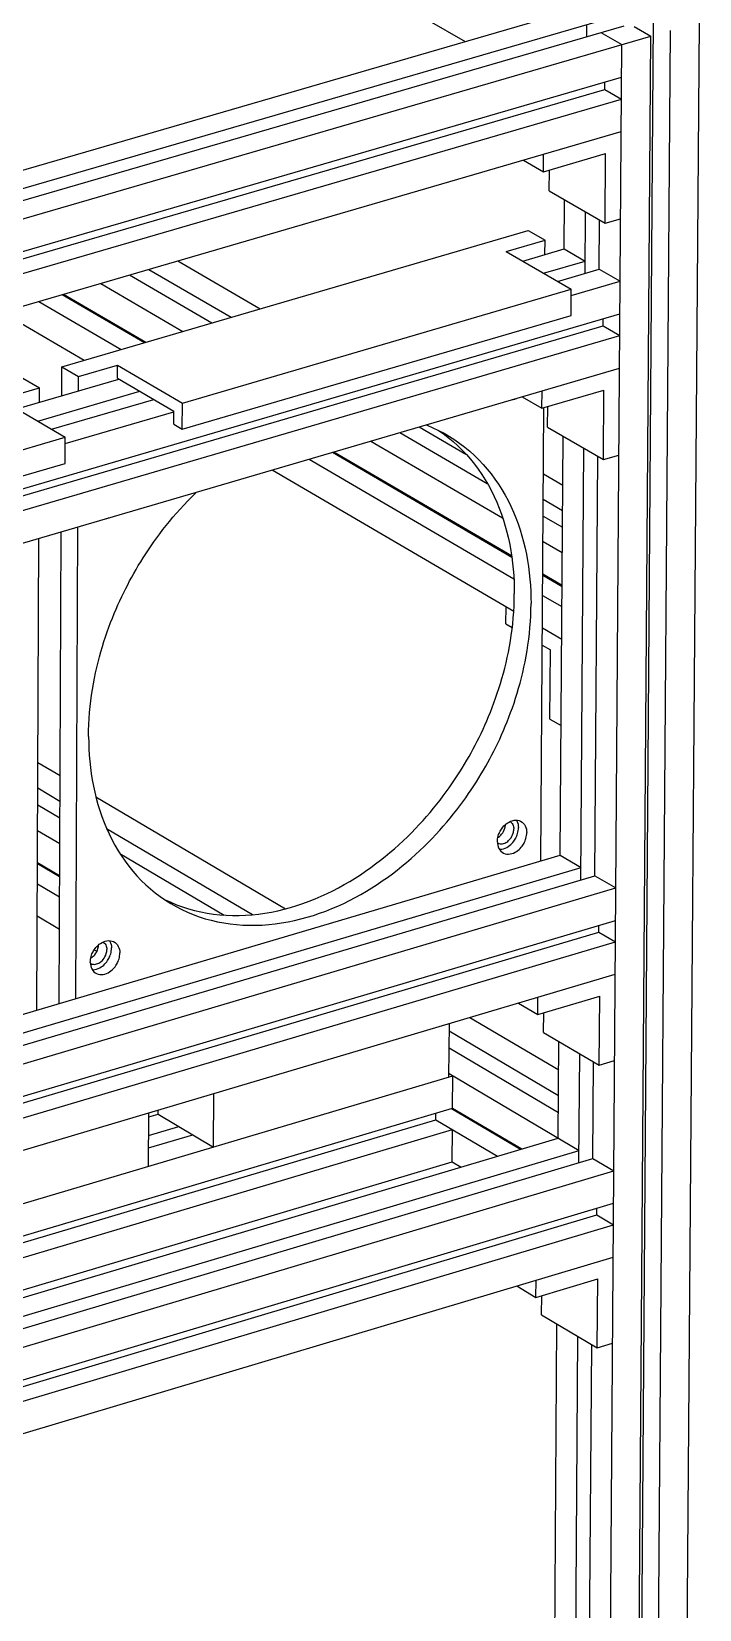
# Model space of a CAD drawing. Header units: millimetres. Extents: x -320 to 323, y -425 to 415.
# Drawn here: x 181.7 to 322.8, y -87.6 to 246.1 of the extents above; entities that cross this region are included whole.
import ezdxf

# ---------------------------------------------------------------- set-up
doc = ezdxf.new("R2010")
doc.units = ezdxf.units.MM
doc.layers.add('VISIBLE', color=7, linetype='Continuous')

msp = doc.modelspace()

# ---------------------------------------------------------------- linework, layer by layer
at = {"layer": 'VISIBLE'}
for p, q in [((27.6, 385.92), (273.32, 244.01)), ((-34.66, 154.48), (300.75, 251.98)), ((-29.02, 152.24), (303.95, 249.07)), ((-26.1, 150.5), (306.91, 247.37)), ((299.01, 245.08), (299.03, 247.64)), ((309.02, -316.01), (313.12, 248.41)), ((309.02, 247.22), (312.57, 245.17)), ((318.59, -316.28), (322.81, 248.16)), ((-22.97, 147.52), (312.57, 245.17)), ((301.99, 245.94), (301.99, 245.94)), ((301.99, 245.94), (306.42, 243.38)), ((308.48, -319.41), (312.57, 245.17)), ((312.52, -318.16), (316.67, 246.37)), ((302.41, -321.28), (306.42, 243.38)), ((-16.69, 142.39), (306.37, 236.48)), ((-16.69, 140.85), (302.79, 233.92)), ((302.79, 233.92), (302.8, 235.44)), ((302.79, 233.92), (306.34, 231.87)), ((306.37, 236.48), (306.37, 236.48)), ((-16.68, 137.74), (306.34, 231.87)), ((-16.68, 130.78), (306.29, 224.97)), ((306.29, 224.97), (306.29, 224.97)), ((289.86, 216.5), (302.98, 220.33)), ((302.88, 205.6), (302.98, 220.33)), ((302.98, 220.33), (302.98, 220.33)), ((285.64, 218.94), (289.86, 216.5)), ((289.86, 216.5), (289.89, 220.18)), ((289.89, 220.18), (289.89, 220.18)), ((291.08, 212.44), (291.11, 216.86)), ((291.08, 212.44), (302.88, 205.6)), ((291.08, 212.44), (291.08, 212.44)), ((294.26, 200.16), (294.33, 210.55)), ((298.67, 195.02), (298.76, 207.99)), ((188.07, 175.25), (286.65, 204.05)), ((286.65, 204.05), (286.65, 204.05)), ((286.65, 204.05), (290.19, 202)), ((301.64, 195.89), (301.71, 206.28)), ((302.88, 205.6), (306.16, 206.56)), ((306.16, 206.56), (306.16, 206.56)), ((281.99, 199.6), (290.19, 202)), ((290.17, 198.97), (290.19, 202)), ((212.57, 197.64), (229.97, 187.49)), ((281.99, 199.6), (281.99, 199.6)), ((281.99, 199.6), (295.74, 191.63)), ((285.46, 197.59), (294.26, 200.16)), ((289.89, 195.03), (298.69, 197.6)), ((294.26, 200.16), (298.69, 197.6)), ((202.39, 194.67), (219.79, 184.52)), ((206.46, 195.85), (223.86, 185.71)), ((292.84, 193.31), (301.64, 195.89)), ((301.64, 195.89), (306.06, 193.32)), ((188.13, 190.51), (205.52, 180.35)), ((188.45, 190.6), (205.84, 180.44)), ((196.28, 192.88), (213.67, 182.73)), ((213.55, 167.58), (295.74, 191.63)), ((295.71, 186.11), (295.74, 191.63)), ((295.73, 190.3), (306.06, 193.32)), ((183.24, 189.08), (200.63, 178.92)), ((-16.67, 91.93), (306.02, 186.43)), ((-16.67, 90.42), (302.44, 183.89)), ((175.43, 186.81), (192.82, 176.64)), ((213.52, 162.05), (295.71, 186.11)), ((295.71, 186.11), (295.71, 186.11)), ((302.44, 183.89), (302.45, 185.39)), ((302.44, 183.89), (305.98, 181.83)), ((306.02, 186.43), (306.02, 186.43)), ((-16.66, 87.3), (305.98, 181.83)), ((-16.66, 80.36), (305.93, 174.95)), ((188.04, 169.11), (188.07, 175.25)), ((188.07, 175.25), (191.59, 173.19)), ((191.59, 173.19), (199.83, 175.6)), ((199.82, 172.83), (199.83, 175.6)), ((199.83, 175.6), (213.55, 167.58)), ((305.93, 174.95), (305.93, 174.95)), ((175.1, 168.37), (183.35, 170.78)), ((178.56, 166.34), (200.14, 172.65)), ((179.83, 172.84), (183.35, 170.78)), ((183.34, 167.74), (183.35, 170.78)), ((191.58, 170.15), (191.59, 173.19)), ((199.82, 172.83), (211.77, 165.85)), ((199.82, 172.83), (199.82, 172.83)), ((289.53, 166.47), (302.63, 170.31)), ((302.53, 155.62), (302.63, 170.31)), ((302.63, 170.31), (302.63, 170.31)), ((175.1, 168.37), (188.8, 160.34)), ((182.97, 163.76), (204.55, 170.07)), ((185.91, 162.04), (207.49, 168.35)), ((213.52, 162.05), (213.55, 167.58)), ((283.4, 168.34), (283.45, 168.34)), ((283.45, 168.34), (283.81, 168.42)), ((283.81, 168.42), (284.16, 168.54)), ((284.16, 168.54), (284.26, 168.59)), ((285.34, 168.91), (289.53, 166.47)), ((289.53, 166.47), (289.55, 170.14)), ((289.55, 170.14), (289.55, 170.14)), ((188.8, 159.01), (211.77, 165.73)), ((211.75, 163.08), (211.77, 165.85)), ((211.77, 165.85), (211.77, 165.85)), ((289.3, 70.72), (289.95, 166.59)), ((290.74, 162.49), (290.77, 166.83)), ((106.04, 136.13), (188.8, 160.34)), ((188.78, 154.81), (188.8, 160.34)), ((211.75, 163.08), (213.52, 162.05)), ((211.75, 163.08), (211.75, 163.08)), ((259.53, 161.34), (277.97, 150.58)), ((263.61, 162.53), (273.47, 156.78)), ((265.03, 162.95), (265.26, 162.87)), ((265.26, 162.87), (266.48, 162.35)), ((266.48, 162.35), (267.68, 161.78)), ((267.68, 161.78), (268.86, 161.17)), ((267.7, 161.78), (268.67, 161.1)), ((268.67, 161.1), (269.72, 160.29)), ((268.86, 161.17), (270, 160.51)), ((269.72, 160.29), (270.74, 159.45)), ((270, 160.51), (271.12, 159.79)), ((270, 160.51), (270, 160.51)), ((290.74, 162.49), (302.53, 155.62)), ((290.74, 162.49), (290.74, 162.49)), ((293.39, 71.93), (293.99, 160.59)), ((245.24, 157.15), (283.16, 135)), ((245.56, 157.24), (283.11, 135.31)), ((253.4, 159.54), (281.21, 143.31)), ((270.74, 159.45), (271.72, 158.56)), ((271.12, 159.79), (272.2, 159.04)), ((271.72, 158.56), (272.67, 157.63)), ((272.2, 159.04), (273.26, 158.24)), ((272.67, 157.63), (273.58, 156.67)), ((273.26, 158.24), (274.27, 157.39)), ((274.27, 157.39), (275.26, 156.5)), ((297.78, 66.73), (298.41, 158.02)), ((106.03, 130.58), (188.78, 154.81)), ((188.78, 154.81), (188.78, 154.81)), ((240.34, 155.71), (283.6, 130.43)), ((273.58, 156.67), (274.45, 155.67)), ((274.45, 155.67), (275.28, 154.63)), ((275.26, 156.5), (276.2, 155.58)), ((275.28, 154.63), (276.07, 153.56)), ((276.07, 153.56), (276.82, 152.46)), ((276.2, 155.58), (277.11, 154.61)), ((277.11, 154.61), (277.98, 153.61)), ((277.98, 153.61), (278.81, 152.57)), ((300.74, 67.61), (301.36, 156.3)), ((302.53, 155.62), (305.8, 156.58)), ((305.8, 156.58), (305.8, 156.58)), ((232.52, 153.42), (283.57, 123.56)), ((276.82, 152.46), (277.53, 151.33)), ((277.53, 151.33), (278.21, 150.18)), ((277.53, 151.33), (278.21, 150.18)), ((278.21, 150.18), (278.84, 149)), ((278.81, 152.57), (279.6, 151.5)), ((279.6, 151.5), (280.36, 150.4)), ((280.36, 150.4), (281.07, 149.27)), ((289.85, 152.6), (293.92, 150.23)), ((213.85, 146.01), (214.67, 146.88)), ((214.67, 146.88), (215.51, 147.74)), ((215.51, 147.74), (216.37, 148.59)), ((216.37, 148.59), (216.51, 148.73)), ((278.84, 149), (279.42, 147.8)), ((279.42, 147.8), (279.97, 146.58)), ((279.42, 147.8), (279.97, 146.58)), ((281.07, 149.27), (281.74, 148.12)), ((281.74, 148.12), (282.37, 146.94)), ((282.37, 146.94), (282.96, 145.74)), ((289.82, 147.25), (293.88, 144.88)), ((211.54, 143.41), (212.29, 144.28)), ((212.29, 144.28), (213.06, 145.15)), ((213.06, 145.15), (213.85, 146.01)), ((279.97, 146.58), (280.48, 145.34)), ((280.48, 145.34), (280.95, 144.09)), ((280.95, 144.09), (281.38, 142.82)), ((282.96, 145.74), (283.51, 144.52)), ((283.51, 144.52), (284.01, 143.28)), ((289.79, 143.68), (293.86, 141.31)), ((187.48, 40.54), (187.92, 140.34)), ((191.01, 41.59), (191.45, 141.38)), ((197.19, 143.06), (197.24, 143.06)), ((197.24, 143.06), (197.61, 143.14)), ((197.61, 143.14), (197.95, 143.27)), ((197.95, 143.27), (198.06, 143.32)), ((208.78, 139.94), (209.43, 140.81)), ((209.43, 140.81), (210.11, 141.67)), ((210.11, 141.67), (210.82, 142.54)), ((210.82, 142.54), (211.54, 143.41)), ((281.38, 142.82), (281.77, 141.54)), ((281.38, 142.82), (281.77, 141.54)), ((281.77, 141.54), (282.12, 140.25)), ((282.12, 140.25), (282.43, 138.95)), ((284.01, 143.28), (284.48, 142.03)), ((284.48, 142.03), (284.91, 140.76)), ((284.91, 140.76), (285.3, 139.48)), ((182.79, 39.15), (183.21, 138.96)), ((206.35, 136.52), (206.92, 137.37)), ((206.92, 137.37), (207.52, 138.23)), ((207.52, 138.23), (208.14, 139.08)), ((208.14, 139.08), (208.78, 139.94)), ((282.43, 138.95), (282.71, 137.65)), ((282.71, 137.65), (282.95, 136.34)), ((285.3, 139.48), (285.65, 138.19)), ((285.65, 138.19), (285.96, 136.89)), ((285.96, 136.89), (286.24, 135.59)), ((289.76, 138.32), (293.82, 135.95)), ((204.23, 133.18), (204.73, 134.01)), ((204.73, 134.01), (205.25, 134.84)), ((205.25, 134.84), (205.79, 135.68)), ((205.79, 135.68), (206.35, 136.52)), ((282.95, 136.34), (283.15, 135.04)), ((283.15, 135.04), (283.32, 133.73)), ((283.32, 133.73), (283.46, 132.42)), ((286.24, 135.59), (286.48, 134.28)), ((286.48, 134.28), (286.69, 132.97)), ((293.82, 135.95), (293.82, 135.95)), ((202.4, 129.95), (202.83, 130.75)), ((202.83, 130.75), (203.28, 131.55)), ((203.28, 131.55), (203.75, 132.37)), ((203.75, 132.37), (204.23, 133.18)), ((283.46, 132.42), (283.56, 131.11)), ((283.56, 131.11), (283.64, 129.81)), ((286.69, 132.97), (286.86, 131.66)), ((286.86, 131.66), (286.99, 130.35)), ((286.99, 130.35), (287.1, 129.05)), ((289.71, 131.46), (293.78, 129.08)), ((289.71, 131.17), (293.77, 128.8)), ((200.73, 126.64), (201.14, 127.5)), ((201.14, 127.5), (201.56, 128.33)), ((201.56, 128.33), (201.98, 129.15)), ((201.98, 129.15), (202.4, 129.95)), ((283.64, 129.81), (283.68, 128.51)), ((283.67, 125.94), (283.69, 127.22)), ((283.68, 128.51), (283.69, 127.22)), ((287.1, 129.05), (287.17, 127.74)), ((287.17, 127.74), (287.21, 126.45)), ((289.68, 126.88), (293.74, 124.51)), ((293.78, 129.08), (293.78, 129.08)), ((199.13, 123.05), (199.52, 123.97)), ((199.52, 123.97), (199.92, 124.88)), ((199.92, 124.88), (200.32, 125.77)), ((200.32, 125.77), (200.73, 126.64)), ((281.91, 120.86), (281.94, 124.52)), ((281.94, 124.52), (281.94, 124.52)), ((283.56, 123.4), (283.63, 124.67)), ((283.63, 124.67), (283.67, 125.94)), ((287.16, 122.6), (287.2, 123.87)), ((287.2, 123.87), (287.22, 125.16)), ((287.21, 126.45), (287.22, 125.16)), ((293.74, 124.51), (293.74, 124.51)), ((197.65, 119.16), (198, 120.16)), ((198, 120.16), (198.37, 121.14)), ((198.37, 121.14), (198.75, 122.1)), ((198.75, 122.1), (199.13, 123.05)), ((281.91, 120.86), (283.25, 120.08)), ((281.91, 120.86), (281.91, 120.86)), ((283.21, 119.68), (283.35, 120.91)), ((283.35, 120.91), (283.47, 122.15)), ((283.47, 122.15), (283.56, 123.4)), ((287, 120.09), (287.09, 121.34)), ((287.09, 121.34), (287.16, 122.6)), ((196.63, 116.06), (196.96, 117.11)), ((196.96, 117.11), (197.3, 118.14)), ((197.3, 118.14), (197.65, 119.16)), ((282.66, 116.09), (282.86, 117.27)), ((282.86, 117.27), (283.04, 118.47)), ((283.04, 118.47), (283.21, 119.68)), ((286.57, 116.4), (286.74, 117.62)), ((286.74, 117.62), (286.88, 118.85)), ((286.88, 118.85), (287, 120.09)), ((289.64, 120.02), (293.7, 117.64)), ((293.7, 117.64), (293.7, 117.64)), ((195.73, 112.79), (196.02, 113.9)), ((196.02, 113.9), (196.32, 114.99)), ((196.32, 114.99), (196.63, 116.06)), ((281.94, 112.63), (282.19, 113.77)), ((282.19, 113.77), (282.43, 114.92)), ((282.43, 114.92), (282.66, 116.09)), ((285.96, 112.85), (286.18, 114.02)), ((286.18, 114.02), (286.39, 115.21)), ((286.39, 115.21), (286.57, 116.4)), ((289.61, 116.36), (291.32, 115.36)), ((291.22, 100.72), (291.32, 115.36)), ((291.32, 115.36), (291.32, 115.36)), ((194.96, 109.37), (195.2, 110.53)), ((195.2, 110.53), (195.46, 111.67)), ((195.46, 111.67), (195.73, 112.79)), ((281.07, 109.32), (281.38, 110.41)), ((281.38, 110.41), (281.66, 111.51)), ((281.66, 111.51), (281.94, 112.63)), ((285.19, 109.44), (285.46, 110.56)), ((285.46, 110.56), (285.72, 111.7)), ((285.72, 111.7), (285.96, 112.85)), ((194.35, 105.8), (194.54, 107.01)), ((194.54, 107.01), (194.74, 108.2)), ((194.74, 108.2), (194.96, 109.37)), ((280.1, 106.18), (280.43, 107.21)), ((280.43, 107.21), (280.76, 108.26)), ((280.76, 108.26), (281.07, 109.32)), ((284.29, 106.19), (284.6, 107.26)), ((284.6, 107.26), (284.9, 108.34)), ((284.9, 108.34), (285.19, 109.44)), ((194.05, 103.36), (194.19, 104.59)), ((194.19, 104.59), (194.35, 105.8)), ((279.02, 103.19), (279.39, 104.17)), ((279.39, 104.17), (279.75, 105.16)), ((279.75, 105.16), (280.1, 106.18)), ((283.28, 103.1), (283.63, 104.11)), ((283.63, 104.11), (283.96, 105.14)), ((283.96, 105.14), (284.29, 106.19)), ((193.78, 99.59), (193.84, 100.86)), ((193.84, 100.86), (193.94, 102.11)), ((193.94, 102.11), (194.05, 103.36)), ((277.48, 99.47), (277.88, 100.37)), ((277.88, 100.37), (278.27, 101.29)), ((278.27, 101.29), (278.65, 102.23)), ((278.65, 102.23), (279.02, 103.19)), ((281.79, 99.23), (282.18, 100.17)), ((282.18, 100.17), (282.55, 101.12)), ((282.55, 101.12), (282.92, 102.1)), ((282.92, 102.1), (283.28, 103.1)), ((291.22, 100.72), (293.57, 99.35)), ((291.22, 100.72), (291.22, 100.72)), ((193.72, 97.03), (193.73, 98.31)), ((193.72, 97.03), (193.74, 95.73)), ((193.73, 98.31), (193.78, 99.59)), ((275.85, 96.03), (276.26, 96.86)), ((276.26, 96.86), (276.67, 97.71)), ((276.67, 97.71), (277.08, 98.58)), ((277.08, 98.58), (277.48, 99.47)), ((280.61, 96.51), (281.01, 97.4)), ((281.01, 97.4), (281.41, 98.3)), ((281.41, 98.3), (281.79, 99.23)), ((293.57, 99.35), (293.57, 99.35)), ((193.74, 95.73), (193.78, 94.44)), ((193.78, 94.44), (193.86, 93.13)), ((274.13, 92.82), (274.58, 93.62)), ((274.58, 93.62), (275.01, 94.42)), ((275.01, 94.42), (275.43, 95.22)), ((275.43, 95.22), (275.85, 96.03)), ((278.96, 93.15), (279.37, 93.96)), ((279.37, 93.96), (279.79, 94.79)), ((279.79, 94.79), (280.2, 95.64)), ((280.2, 95.64), (280.61, 96.51)), ((183.01, 91.54), (187.69, 88.78)), ((193.86, 93.13), (193.96, 91.82)), ((193.96, 91.82), (194.1, 90.51)), ((194.1, 90.51), (194.28, 89.2)), ((272.17, 89.55), (272.68, 90.38)), ((272.68, 90.38), (273.18, 91.2)), ((273.18, 91.2), (273.66, 92.01)), ((273.66, 92.01), (274.13, 92.82)), ((277.19, 89.94), (277.66, 90.75)), ((277.66, 90.75), (278.1, 91.55)), ((278.1, 91.55), (278.53, 92.35)), ((278.53, 92.35), (278.96, 93.15)), ((194.28, 89.2), (194.49, 87.89)), ((194.49, 87.89), (194.73, 86.58)), ((269.91, 86.18), (270.5, 87.03)), ((270.5, 87.03), (271.08, 87.87)), ((271.08, 87.87), (271.63, 88.71)), ((271.63, 88.71), (272.17, 89.55)), ((275.16, 86.64), (275.69, 87.48)), ((275.69, 87.48), (276.21, 88.3)), ((276.21, 88.3), (276.71, 89.13)), ((276.71, 89.13), (277.19, 89.94)), ((182.99, 86.17), (187.67, 83.4)), ((194.73, 86.58), (195.01, 85.28)), ((195.01, 85.28), (195.33, 83.98)), ((195.01, 85.28), (195.33, 83.98)), ((195.25, 84.32), (235.36, 60.62)), ((195.33, 83.98), (195.68, 82.69)), ((267.33, 82.74), (268, 83.6)), ((268, 83.6), (268.66, 84.47)), ((268.66, 84.47), (269.29, 85.32)), ((269.29, 85.32), (269.91, 86.18)), ((272.82, 83.25), (273.43, 84.1)), ((273.43, 84.1), (274.03, 84.96)), ((274.03, 84.96), (274.6, 85.8)), ((274.6, 85.8), (275.16, 86.64)), ((182.97, 82.58), (187.65, 79.82)), ((195.68, 82.69), (196.08, 81.41)), ((196.08, 81.41), (196.51, 80.14)), ((196.51, 80.14), (196.99, 78.89)), ((264.4, 79.28), (265.16, 80.15)), ((265.16, 80.15), (265.91, 81.01)), ((265.91, 81.01), (266.63, 81.88)), ((266.63, 81.88), (267.33, 82.74)), ((270.15, 79.8), (270.85, 80.67)), ((270.85, 80.67), (271.53, 81.53)), ((271.53, 81.53), (272.19, 82.39)), ((272.19, 82.39), (272.82, 83.25)), ((182.95, 77.2), (187.63, 74.43)), ((196.99, 78.89), (197.5, 77.65)), ((197.5, 77.65), (198.05, 76.43)), ((197.53, 77.57), (228.34, 59.37)), ((261.96, 76.7), (262.79, 77.56)), ((262.79, 77.56), (263.61, 78.42)), ((263.61, 78.42), (264.4, 79.28)), ((267.13, 76.34), (267.92, 77.21)), ((267.92, 77.21), (268.69, 78.07)), ((268.69, 78.07), (269.43, 78.94)), ((269.43, 78.94), (270.15, 79.8)), ((280.48, 76.55), (280.59, 76.78)), ((280.59, 76.78), (280.7, 77)), ((280.7, 77), (280.82, 77.22)), ((280.82, 77.22), (280.96, 77.44)), ((280.96, 77.44), (281.12, 77.67)), ((281.12, 77.67), (281.3, 77.9)), ((281.25, 76.68), (281.42, 76.98)), ((281.3, 77.9), (281.51, 78.13)), ((281.42, 76.98), (281.57, 77.29)), ((281.51, 78.13), (281.74, 78.35)), ((281.57, 77.29), (281.7, 77.66)), ((281.7, 77.66), (281.75, 77.86)), ((281.74, 78.35), (282, 78.57)), ((281.75, 77.86), (281.79, 78.08)), ((281.79, 78.08), (281.81, 78.3)), ((281.81, 78.3), (281.82, 78.42)), ((282, 78.57), (282.29, 78.78)), ((282.29, 78.78), (282.59, 78.96)), ((282.59, 78.96), (282.92, 79.12)), ((282.78, 79.05), (282.9, 78.98)), ((282.9, 78.98), (283.08, 78.82)), ((282.92, 79.12), (283.27, 79.24)), ((283.08, 78.82), (283.24, 78.63)), ((283.24, 78.63), (283.36, 78.43)), ((283.27, 79.24), (283.63, 79.32)), ((283.36, 78.43), (283.46, 78.2)), ((283.46, 78.2), (283.53, 77.97)), ((283.46, 76.62), (283.52, 76.82)), ((283.52, 76.82), (283.55, 77.04)), ((283.53, 77.97), (283.57, 77.73)), ((283.55, 77.04), (283.58, 77.26)), ((283.57, 77.73), (283.58, 77.5)), ((283.58, 77.26), (283.58, 77.5)), ((283.63, 79.32), (283.99, 79.35)), ((283.99, 79.35), (284.35, 79.33)), ((284.14, 79.34), (284.24, 79.18)), ((284.24, 79.18), (284.38, 78.85)), ((284.35, 79.33), (284.7, 79.26)), ((284.35, 79.33), (284.7, 79.26)), ((284.38, 78.85), (284.48, 78.51)), ((284.39, 76.54), (284.46, 76.84)), ((284.46, 76.84), (284.52, 77.15)), ((284.48, 78.51), (284.54, 78.17)), ((284.52, 77.15), (284.56, 77.48)), ((284.54, 78.17), (284.56, 77.82)), ((284.56, 77.48), (284.56, 77.82)), ((284.7, 79.26), (285.03, 79.13)), ((284.7, 79.26), (285.03, 79.13)), ((285.03, 79.13), (285.33, 78.95)), ((285.03, 79.13), (285.03, 79.13)), ((285.33, 78.95), (285.59, 78.72)), ((285.59, 78.72), (285.82, 78.45)), ((285.82, 78.45), (286, 78.14)), ((286, 78.14), (286.15, 77.82)), ((286.15, 77.82), (286.24, 77.48)), ((286.24, 77.48), (286.3, 77.13)), ((286.3, 77.13), (286.33, 76.78)), ((286.32, 76.44), (286.33, 76.78)), ((198.05, 76.43), (198.65, 75.23)), ((198.65, 75.23), (199.28, 74.05)), ((199.28, 74.05), (199.96, 72.9)), ((199.28, 74.05), (199.96, 72.9)), ((258.37, 73.32), (259.3, 74.16)), ((259.3, 74.16), (260.21, 75)), ((260.21, 75), (261.09, 75.84)), ((261.09, 75.84), (261.96, 76.7)), ((263.73, 72.92), (264.62, 73.77)), ((264.62, 73.77), (265.48, 74.62)), ((265.48, 74.62), (266.32, 75.48)), ((266.32, 75.48), (267.13, 76.34)), ((280.12, 74.73), (280.13, 75.07)), ((280.12, 74.73), (280.14, 74.39)), ((280.13, 75.07), (280.16, 75.4)), ((280.13, 74.55), (280.22, 74.49)), ((280.14, 74.39), (280.2, 74.04)), ((280.16, 75.4), (280.22, 75.72)), ((280.2, 74.04), (280.3, 73.7)), ((280.21, 75.69), (280.34, 75.77)), ((280.22, 75.72), (280.29, 76.01)), ((280.22, 74.49), (280.22, 74.49)), ((280.22, 74.49), (280.45, 74.4)), ((280.29, 76.01), (280.38, 76.29)), ((280.3, 73.7), (280.44, 73.37)), ((280.34, 75.77), (280.53, 75.91)), ((280.38, 76.29), (280.48, 76.55)), ((280.45, 74.4), (280.69, 74.35)), ((280.53, 75.91), (280.71, 76.06)), ((280.69, 74.35), (280.93, 74.34)), ((280.71, 76.06), (280.87, 76.21)), ((280.87, 76.21), (281.01, 76.37)), ((280.93, 74.34), (281.18, 74.36)), ((281.01, 76.37), (281.25, 76.68)), ((281.18, 74.36), (281.43, 74.42)), ((281.41, 73.32), (281.76, 73.44)), ((281.43, 74.42), (281.67, 74.5)), ((281.67, 74.5), (281.89, 74.6)), ((281.76, 73.44), (282.09, 73.59)), ((281.89, 74.6), (282.1, 74.73)), ((282.09, 73.59), (282.4, 73.78)), ((282.1, 74.73), (282.3, 74.87)), ((282.3, 74.87), (282.47, 75.02)), ((282.4, 73.78), (282.68, 73.98)), ((282.47, 75.02), (282.63, 75.17)), ((282.63, 75.17), (282.77, 75.33)), ((282.68, 73.98), (282.94, 74.2)), ((282.77, 75.33), (283.01, 75.64)), ((282.94, 74.2), (283.17, 74.43)), ((283.01, 75.64), (283.19, 75.94)), ((283.17, 74.43), (283.38, 74.66)), ((283.19, 75.94), (283.34, 76.26)), ((283.34, 76.26), (283.46, 76.62)), ((283.38, 74.66), (283.56, 74.89)), ((283.56, 74.89), (283.72, 75.11)), ((283.72, 75.11), (283.86, 75.33)), ((283.86, 75.33), (283.99, 75.55)), ((283.99, 75.55), (284.1, 75.77)), ((284.1, 75.77), (284.2, 76.01)), ((284.2, 76.01), (284.3, 76.27)), ((284.3, 76.27), (284.39, 76.54)), ((284.94, 73.39), (285.14, 73.62)), ((285.14, 73.62), (285.33, 73.85)), ((285.33, 73.85), (285.49, 74.08)), ((285.49, 74.08), (285.63, 74.3)), ((285.63, 74.3), (285.75, 74.51)), ((285.75, 74.51), (285.86, 74.73)), ((285.86, 74.73), (285.97, 74.97)), ((285.97, 74.97), (286.06, 75.23)), ((286.06, 75.23), (286.15, 75.51)), ((286.15, 75.51), (286.23, 75.8)), ((286.23, 75.8), (286.28, 76.11)), ((286.28, 76.11), (286.32, 76.44)), ((-16.62, -19.95), (293.39, 71.93)), ((182.92, 70.4), (187.6, 67.64)), ((182.92, 70.19), (187.6, 67.42)), ((199.96, 72.9), (200.68, 71.78)), ((200.33, 72.32), (222.39, 59.28)), ((200.68, 71.78), (201.43, 70.68)), ((201.43, 70.68), (202.23, 69.61)), ((253.34, 69.32), (254.39, 70.1)), ((254.39, 70.1), (255.42, 70.88)), ((255.42, 70.88), (256.43, 71.69)), ((256.43, 71.69), (257.41, 72.5)), ((257.41, 72.5), (258.37, 73.32)), ((259.95, 69.61), (260.94, 70.42)), ((260.94, 70.42), (261.89, 71.25)), ((261.89, 71.25), (262.83, 72.08)), ((262.83, 72.08), (263.73, 72.92)), ((280.44, 73.37), (280.63, 73.07)), ((280.54, 73.21), (280.69, 73.2)), ((280.63, 73.07), (280.85, 72.8)), ((280.69, 73.2), (281.06, 73.24)), ((280.85, 72.8), (281.12, 72.57)), ((281.06, 73.24), (281.41, 73.32)), ((281.12, 72.57), (281.42, 72.39)), ((281.12, 72.57), (281.42, 72.39)), ((281.42, 72.39), (281.42, 72.39)), ((281.42, 72.39), (281.75, 72.26)), ((281.75, 72.26), (282.1, 72.19)), ((282.1, 72.19), (282.46, 72.17)), ((282.46, 72.17), (282.82, 72.2)), ((282.82, 72.2), (283.18, 72.28)), ((283.18, 72.28), (283.52, 72.4)), ((283.52, 72.4), (283.85, 72.56)), ((283.85, 72.56), (284.16, 72.74)), ((284.16, 72.74), (284.44, 72.94)), ((284.44, 72.94), (284.7, 73.16)), ((284.7, 73.16), (284.94, 73.39)), ((293.39, 71.93), (297.8, 69.34)), ((-16.62, -23.89), (297.8, 69.34)), ((-16.62, -26.52), (300.74, 67.61)), ((202.23, 69.61), (203.07, 68.58)), ((203.07, 68.58), (203.94, 67.58)), ((203.94, 67.58), (204.85, 66.62)), ((248.9, 66.4), (250.04, 67.1)), ((250.04, 67.1), (251.16, 67.82)), ((251.16, 67.82), (252.26, 68.56)), ((252.26, 68.56), (253.34, 69.32)), ((255.79, 66.49), (256.86, 67.25)), ((256.86, 67.25), (257.92, 68.02)), ((257.92, 68.02), (258.95, 68.81)), ((258.95, 68.81), (259.95, 69.61)), ((300.74, 67.61), (305.15, 65.02)), ((-16.62, -30.46), (305.15, 65.02)), ((182.9, 65.88), (187.58, 63.11)), ((204.85, 66.62), (205.81, 65.7)), ((205.81, 65.7), (206.79, 64.82)), ((206.79, 64.82), (207.81, 63.98)), ((207.81, 63.98), (208.87, 63.18)), ((242.86, 63.27), (244.11, 63.84)), ((244.11, 63.84), (245.33, 64.44)), ((245.33, 64.44), (246.54, 65.07)), ((246.54, 65.07), (247.73, 65.72)), ((247.73, 65.72), (248.9, 66.4)), ((250.06, 62.99), (251.25, 63.65)), ((251.25, 63.65), (252.42, 64.32)), ((252.42, 64.32), (253.56, 65.02)), ((253.56, 65.02), (254.69, 65.75)), ((254.69, 65.75), (255.79, 66.49)), ((208.87, 63.18), (209.96, 62.43)), ((209.54, 62.72), (209.89, 62.54)), ((209.89, 62.54), (211.09, 61.98)), ((209.96, 62.43), (211.08, 61.72)), ((211.08, 61.72), (211.08, 61.72)), ((211.08, 61.72), (212.23, 61.07)), ((211.09, 61.98), (212.32, 61.47)), ((212.23, 61.07), (213.41, 60.46)), ((212.32, 61.47), (213.57, 61.01)), ((213.41, 60.46), (214.61, 59.9)), ((213.57, 61.01), (214.84, 60.6)), ((214.84, 60.6), (216.13, 60.25)), ((216.13, 60.25), (217.44, 59.94)), ((232.35, 59.93), (233.71, 60.21)), ((232.35, 59.93), (233.71, 60.21)), ((233.71, 60.21), (235.05, 60.54)), ((235.05, 60.54), (236.39, 60.9)), ((236.39, 60.9), (237.71, 61.3)), ((237.71, 61.3), (239.02, 61.74)), ((239.02, 61.74), (240.32, 62.22)), ((240.32, 62.22), (241.6, 62.73)), ((241.6, 62.73), (242.86, 63.27)), ((241.6, 62.73), (242.86, 63.27)), ((242.54, 59.66), (243.84, 60.14)), ((242.54, 59.66), (243.84, 60.14)), ((243.84, 60.14), (245.12, 60.65)), ((245.12, 60.65), (246.38, 61.19)), ((246.38, 61.19), (247.63, 61.76)), ((247.63, 61.76), (248.86, 62.36)), ((248.86, 62.36), (250.06, 62.99)), ((-16.62, -37.37), (305.1, 58.16)), ((182.87, 59.09), (187.55, 56.32)), ((214.61, 59.9), (215.84, 59.39)), ((215.84, 59.39), (217.09, 58.93)), ((217.09, 58.93), (218.36, 58.52)), ((217.44, 59.94), (218.76, 59.69)), ((217.44, 59.94), (218.76, 59.69)), ((218.36, 58.52), (219.65, 58.17)), ((218.76, 59.69), (220.1, 59.49)), ((219.65, 58.17), (220.96, 57.86)), ((220.1, 59.49), (221.44, 59.35)), ((220.96, 57.86), (222.28, 57.61)), ((221.44, 59.35), (222.8, 59.25)), ((222.28, 57.61), (223.62, 57.41)), ((222.8, 59.25), (224.16, 59.2)), ((223.62, 57.41), (224.96, 57.26)), ((224.16, 59.2), (225.52, 59.2)), ((224.96, 57.26), (226.32, 57.17)), ((225.52, 59.2), (226.89, 59.26)), ((226.32, 57.17), (227.68, 57.12)), ((226.89, 59.26), (228.26, 59.36)), ((226.89, 59.26), (228.26, 59.36)), ((227.68, 57.12), (229.04, 57.12)), ((228.26, 59.36), (229.63, 59.5)), ((229.04, 57.12), (230.41, 57.18)), ((229.63, 59.5), (230.99, 59.7)), ((230.41, 57.18), (231.78, 57.28)), ((230.99, 59.7), (232.35, 59.93)), ((231.78, 57.28), (233.15, 57.42)), ((233.15, 57.42), (234.51, 57.62)), ((234.51, 57.62), (235.87, 57.85)), ((235.87, 57.85), (237.23, 58.14)), ((237.23, 58.14), (238.57, 58.46)), ((238.57, 58.46), (239.91, 58.82)), ((239.91, 58.82), (241.23, 59.22)), ((241.23, 59.22), (242.54, 59.66)), ((301.54, 55.67), (301.55, 57.11)), ((305.1, 58.16), (305.1, 58.16)), ((-16.62, -38.82), (301.54, 55.67)), ((-16.61, -41.97), (305.07, 53.6)), ((196.25, 53.3), (196.56, 53.49)), ((196.56, 53.49), (196.89, 53.65)), ((196.76, 53.58), (196.89, 53.51)), ((196.89, 53.65), (197.24, 53.77)), ((196.89, 53.51), (197.07, 53.35)), ((197.24, 53.77), (197.6, 53.85)), ((197.6, 53.85), (197.97, 53.88)), ((197.97, 53.88), (198.33, 53.86)), ((198.14, 53.87), (198.24, 53.72)), ((198.24, 53.72), (198.38, 53.39)), ((198.33, 53.86), (198.68, 53.79)), ((198.33, 53.86), (198.68, 53.79)), ((198.68, 53.79), (199.01, 53.66)), ((198.68, 53.79), (199.01, 53.66)), ((199.01, 53.66), (199.31, 53.48)), ((199.01, 53.66), (199.01, 53.66)), ((199.31, 53.48), (199.58, 53.25)), ((301.54, 55.67), (305.07, 53.6)), ((194.12, 49.92), (194.18, 50.23)), ((194.17, 50.2), (194.34, 50.3)), ((194.18, 50.23), (194.25, 50.53)), ((194.25, 50.53), (194.34, 50.81)), ((194.34, 50.81), (194.44, 51.07)), ((194.34, 50.3), (194.53, 50.44)), ((194.44, 51.07), (194.55, 51.31)), ((194.53, 50.44), (194.71, 50.59)), ((194.55, 51.31), (194.66, 51.53)), ((194.66, 51.53), (194.78, 51.74)), ((194.71, 50.59), (194.87, 50.74)), ((194.78, 51.74), (194.92, 51.96)), ((194.87, 50.74), (195.01, 50.9)), ((194.91, 51.95), (195.48, 51.62)), ((194.92, 51.96), (195.08, 52.19)), ((195.01, 50.9), (195.25, 51.21)), ((195.08, 52.19), (195.27, 52.42)), ((195.25, 51.21), (195.43, 51.51)), ((195.27, 52.42), (195.47, 52.65)), ((195.43, 51.51), (195.57, 51.83)), ((195.47, 52.65), (195.71, 52.88)), ((195.57, 51.83), (195.7, 52.19)), ((195.7, 52.19), (195.75, 52.4)), ((195.71, 52.88), (195.97, 53.1)), ((195.75, 52.4), (195.79, 52.61)), ((195.79, 52.61), (195.82, 52.84)), ((195.82, 52.84), (195.82, 52.97)), ((195.97, 53.1), (196.25, 53.3)), ((196.77, 49.86), (197, 50.17)), ((197, 50.17), (197.18, 50.47)), ((197.07, 53.35), (197.23, 53.17)), ((197.18, 50.47), (197.33, 50.78)), ((197.23, 53.17), (197.35, 52.96)), ((197.33, 50.78), (197.46, 51.15)), ((197.35, 52.96), (197.45, 52.74)), ((197.45, 52.74), (197.52, 52.5)), ((197.46, 51.15), (197.51, 51.35)), ((197.51, 51.35), (197.55, 51.57)), ((197.52, 52.5), (197.56, 52.27)), ((197.55, 51.57), (197.57, 51.79)), ((197.56, 52.27), (197.58, 52.03)), ((197.57, 51.79), (197.58, 52.03)), ((197.87, 49.86), (197.99, 50.08)), ((197.99, 50.08), (198.1, 50.3)), ((198.1, 50.3), (198.2, 50.54)), ((198.2, 50.54), (198.3, 50.79)), ((198.3, 50.79), (198.39, 51.07)), ((198.38, 53.39), (198.48, 53.05)), ((198.39, 51.07), (198.47, 51.37)), ((198.47, 51.37), (198.52, 51.68)), ((198.48, 53.05), (198.54, 52.7)), ((198.52, 51.68), (198.56, 52.01)), ((198.54, 52.7), (198.56, 52.35)), ((198.56, 52.01), (198.56, 52.35)), ((199.58, 53.25), (199.81, 52.98)), ((199.81, 52.98), (200, 52.67)), ((200, 52.67), (200.14, 52.35)), ((200.14, 52.35), (200.24, 52.01)), ((200.15, 50.03), (200.22, 50.33)), ((200.22, 50.33), (200.28, 50.64)), ((200.24, 52.01), (200.3, 51.66)), ((200.28, 50.64), (200.32, 50.97)), ((200.3, 51.66), (200.32, 51.31)), ((200.32, 50.97), (200.32, 51.31)), ((-16.61, -48.88), (305.02, 46.75)), ((194.08, 49.25), (194.09, 49.59)), ((194.08, 49.25), (194.11, 48.9)), ((194.09, 49.59), (194.12, 49.92)), ((194.09, 49.08), (194.21, 49.01)), ((194.11, 48.9), (194.17, 48.55)), ((194.17, 48.55), (194.27, 48.21)), ((194.21, 49.01), (194.21, 49.01)), ((194.21, 49.01), (194.43, 48.92)), ((194.27, 48.21), (194.41, 47.89)), ((194.41, 47.89), (194.59, 47.58)), ((194.43, 48.92), (194.67, 48.87)), ((194.5, 47.73), (194.68, 47.72)), ((194.59, 47.58), (194.82, 47.31)), ((194.67, 48.87), (194.92, 48.86)), ((194.68, 47.72), (195.04, 47.76)), ((194.82, 47.31), (195.09, 47.08)), ((194.92, 48.86), (195.17, 48.88)), ((195.04, 47.76), (195.4, 47.84)), ((195.09, 47.08), (195.39, 46.9)), ((195.09, 47.08), (195.39, 46.9)), ((195.17, 48.88), (195.42, 48.94)), ((195.39, 46.9), (195.39, 46.9)), ((195.39, 46.9), (195.72, 46.77)), ((195.4, 47.84), (195.75, 47.96)), ((195.42, 48.94), (195.66, 49.02)), ((195.66, 49.02), (195.88, 49.13)), ((195.72, 46.77), (196.07, 46.7)), ((195.75, 47.96), (196.08, 48.12)), ((195.88, 49.13), (196.09, 49.25)), ((196.08, 48.12), (196.39, 48.3)), ((196.09, 49.25), (196.29, 49.39)), ((196.29, 49.39), (196.47, 49.54)), ((196.39, 48.3), (196.68, 48.5)), ((196.47, 49.54), (196.63, 49.7)), ((196.63, 49.7), (196.77, 49.86)), ((196.68, 48.5), (196.94, 48.72)), ((196.8, 46.71), (197.16, 46.79)), ((196.94, 48.72), (197.17, 48.95)), ((197.16, 46.79), (197.51, 46.92)), ((197.17, 48.95), (197.38, 49.18)), ((197.38, 49.18), (197.56, 49.41)), ((197.51, 46.92), (197.84, 47.07)), ((197.56, 49.41), (197.72, 49.64)), ((197.72, 49.64), (197.87, 49.86)), ((197.84, 47.07), (198.15, 47.26)), ((198.15, 47.26), (198.44, 47.46)), ((198.44, 47.46), (198.7, 47.68)), ((198.7, 47.68), (198.93, 47.91)), ((198.93, 47.91), (199.14, 48.14)), ((199.14, 48.14), (199.32, 48.37)), ((199.32, 48.37), (199.48, 48.6)), ((199.48, 48.6), (199.62, 48.82)), ((199.62, 48.82), (199.75, 49.03)), ((199.75, 49.03), (199.86, 49.26)), ((199.86, 49.26), (199.96, 49.49)), ((199.96, 49.49), (200.06, 49.75)), ((200.06, 49.75), (200.15, 50.03)), ((305.02, 46.75), (305.02, 46.75)), ((196.07, 46.7), (196.44, 46.68)), ((196.44, 46.68), (196.8, 46.71)), ((284.56, 40.66), (288.66, 38.24)), ((288.66, 38.24), (301.73, 42.13)), ((288.66, 38.24), (288.69, 41.89)), ((288.69, 41.89), (288.69, 41.89)), ((301.63, 27.52), (301.73, 42.13)), ((301.73, 42.13), (301.73, 42.13)), ((274.31, 37.62), (293.08, 26.54)), ((289.87, 34.46), (289.9, 38.61)), ((269.88, 25.05), (269.96, 36.32)), ((269.95, 34.78), (293.04, 21.13)), ((289.87, 34.46), (301.63, 27.52)), ((289.87, 34.46), (289.87, 34.46)), ((269.92, 31.18), (293.01, 17.52)), ((292.98, 12.11), (293.12, 32.55)), ((297.36, 6.88), (297.52, 29.95)), ((300.32, 7.77), (300.46, 28.21)), ((301.63, 27.52), (304.89, 28.5)), ((304.89, 28.5), (304.89, 28.5)), ((-13.28, -59.24), (270.7, 25.29)), ((269.88, 25.05), (269.88, 25.05)), ((269.89, 25.77), (297.38, 9.5)), ((270.66, 18.47), (270.7, 25.29)), ((220.11, 10.23), (220.17, 21.52)), ((-13.27, -66.11), (270.66, 18.47)), ((206.37, 6.14), (206.43, 17.43)), ((206.42, 16.58), (208.43, 17.17)), ((208.43, 17.17), (208.43, 18.03)), ((208.43, 17.17), (220.11, 10.23)), ((267.12, 16), (267.13, 17.41)), ((270.41, 18.39), (285.03, 9.74)), ((270.66, 18.47), (285.28, 9.81)), ((-16.6, -68.53), (267.12, 16)), ((-16.6, -71.69), (270.63, 13.92)), ((206.4, 12.67), (212.81, 14.57)), ((267.12, 16), (280.15, 8.28)), ((270.58, 7.1), (270.63, 13.92)), ((-16.6, -80.24), (292.98, 12.11)), ((206.39, 10.06), (215.73, 12.83)), ((-16.6, -84.2), (297.38, 9.5)), ((-16.6, -86.84), (300.32, 7.77)), ((-16.6, -78.55), (270.58, 7.1)), ((270.58, 7.1), (272.46, 5.99)), ((300.32, 7.77), (304.73, 5.16)), ((-16.6, -90.8), (304.73, 5.16)), ((206.37, 6.14), (206.37, 6.14)), ((-16.59, -97.69), (304.68, -1.68)), ((301.12, -4.14), (301.13, -2.74)), ((304.68, -1.68), (304.68, -1.68)), ((-16.59, -99.11), (301.12, -4.14)), ((-16.59, -102.28), (304.65, -6.23)), ((301.12, -4.14), (304.65, -6.23)), ((-16.59, -109.17), (304.6, -13.06)), ((304.6, -13.06), (304.6, -13.06)), ((284.19, -19.16), (288.26, -21.58)), ((288.26, -21.58), (301.31, -17.68)), ((288.26, -21.58), (288.29, -17.94)), ((288.29, -17.94), (288.29, -17.94)), ((301.21, -32.24), (301.31, -17.68)), ((301.31, -17.68), (301.31, -17.68)), ((289.47, -25.26), (289.5, -21.21)), ((289.47, -25.26), (301.21, -32.24)), ((289.47, -25.26), (289.47, -25.26)), ((292.02, -128.58), (292.71, -27.19)), ((296.39, -133.87), (297.11, -29.8)), ((299.33, -132.98), (300.04, -31.54)), ((301.21, -32.24), (304.47, -31.26)), ((304.47, -31.26), (304.47, -31.26))]:
    msp.add_line(p, q, dxfattribs=at)

doc.saveas('drawing.dxf')
